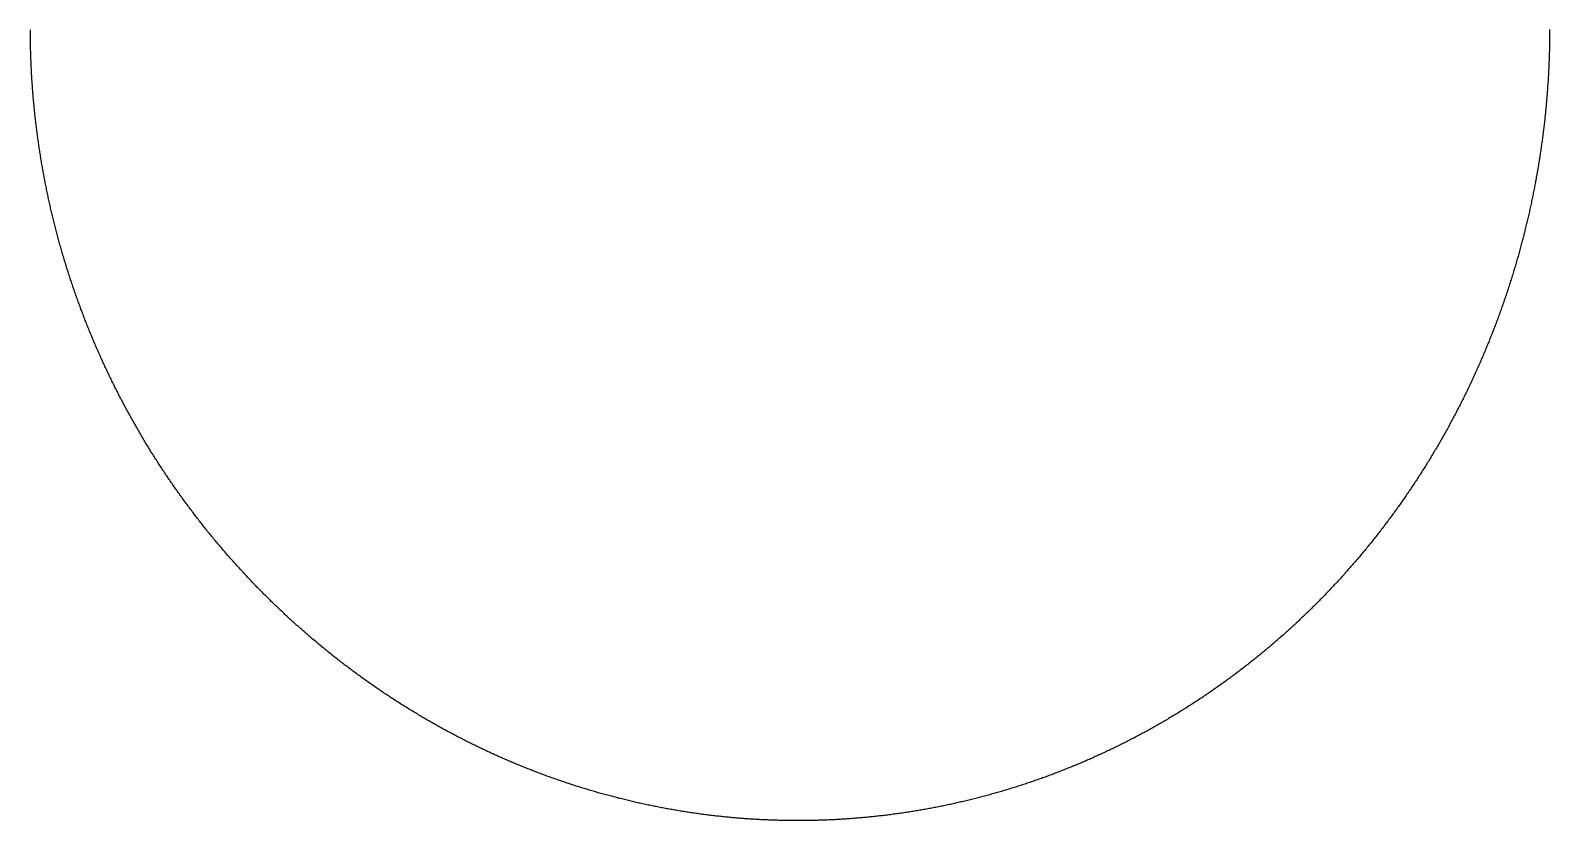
# Model space of a CAD drawing. Header units: metres. Extents: x -297 to 266, y -293 to 292.
# Drawn here: x -297 to 266, y -293 to 0 of the extents above; entities that cross this region are included whole.
import ezdxf

# ---------------------------------------------------------------- set-up
doc = ezdxf.new("R2010")
doc.units = ezdxf.units.M

msp = doc.modelspace()

# ---------------------------------------------------------------- linework, layer by layer
msp.add_lwpolyline([(266.34, -0.09), (266.34, -0.59), (266.34, -1.09), (266.34, -1.59), (266.33, -2.1), (266.33, -2.6), (266.33, -2.6), (266.33, -3.1), (266.32, -3.6), (266.32, -4.1), (266.31, -4.6), (266.3, -5.1), (266.29, -5.6), (266.28, -6.1), (266.27, -6.61), (266.26, -7.11), (266.25, -7.61), (266.24, -8.11), (266.23, -8.61), (266.21, -9.11), (266.2, -9.61), (266.18, -10.11), (266.16, -10.61), (266.15, -11.11), (266.13, -11.62), (266.11, -12.12), (266.09, -12.62), (266.07, -13.12), (266.05, -13.62), (266.02, -14.12), (266, -14.62), (265.97, -15.12), (265.95, -15.62), (265.92, -16.12), (265.9, -16.62), (265.87, -17.12), (265.84, -17.62), (265.81, -18.12), (265.78, -18.62), (265.75, -19.12), (265.72, -19.62), (265.69, -20.13), (265.65, -20.63), (265.62, -21.13), (265.59, -21.63), (265.55, -22.13), (265.51, -22.63), (265.48, -23.12), (265.44, -23.62), (265.4, -24.12), (265.36, -24.62), (265.32, -25.12), (265.28, -25.62), (265.24, -26.12), (265.19, -26.62), (265.15, -27.12), (265.1, -27.62), (265.06, -28.12), (265.01, -28.62), (264.97, -29.12), (264.92, -29.62), (264.87, -30.12), (264.82, -30.61), (264.77, -31.11), (264.72, -31.61), (264.67, -32.11), (264.61, -32.61), (264.56, -33.11), (264.51, -33.61), (264.45, -34.1), (264.4, -34.6), (264.34, -35.1), (264.28, -35.6), (264.22, -36.1), (264.17, -36.59), (264.11, -37.09), (264.05, -37.59), (263.98, -38.09), (263.92, -38.58), (263.86, -39.08), (263.79, -39.58), (263.73, -40.07), (263.66, -40.57), (263.6, -41.07), (263.53, -41.57), (263.46, -42.06), (263.39, -42.56), (263.33, -43.05), (263.25, -43.55), (263.18, -44.05), (263.11, -44.54), (263.04, -45.04), (262.97, -45.54), (262.89, -46.03), (262.82, -46.53), (262.74, -47.02), (262.66, -47.52), (262.59, -48.01), (262.51, -48.51), (262.43, -49), (262.35, -49.5), (262.27, -49.99), (262.19, -50.49), (262.1, -50.98), (262.02, -51.48), (261.94, -51.97), (261.85, -52.46), (261.77, -52.96), (261.68, -53.45), (261.59, -53.94), (261.51, -54.44), (261.42, -54.93), (261.33, -55.42), (261.24, -55.92), (261.15, -56.41), (261.06, -56.9), (260.96, -57.4), (260.87, -57.89), (260.77, -58.38), (260.68, -58.87), (260.58, -59.36), (260.49, -59.86), (260.39, -60.35), (260.29, -60.84), (260.19, -61.33), (260.09, -61.82), (259.99, -62.31), (259.89, -62.8), (259.79, -63.29), (259.69, -63.79), (259.58, -64.28), (259.48, -64.77), (259.37, -65.26), (259.27, -65.75), (259.16, -66.24), (259.05, -66.73), (258.94, -67.21), (258.83, -67.7), (258.72, -68.19), (258.61, -68.68), (258.5, -69.17), (258.39, -69.66), (258.28, -70.15), (258.16, -70.63), (258.05, -71.12), (257.93, -71.61), (257.81, -72.1), (257.7, -72.59), (257.58, -73.07), (257.46, -73.56), (257.34, -74.05), (257.22, -74.53), (257.1, -75.02), (256.98, -75.51), (256.85, -75.99), (256.73, -76.48), (256.61, -76.96), (256.48, -77.45), (256.36, -77.93), (256.23, -78.42), (256.1, -78.9), (255.97, -79.39), (255.84, -79.87), (255.71, -80.36), (255.58, -80.84), (255.45, -81.32), (255.32, -81.81), (255.19, -82.29), (255.05, -82.77), (254.92, -83.26), (254.78, -83.74), (254.65, -84.22), (254.51, -84.7), (254.37, -85.19), (254.23, -85.67), (254.1, -86.15), (253.96, -86.63), (253.81, -87.11), (253.67, -87.59), (253.53, -88.07), (253.39, -88.55), (253.24, -89.03), (253.1, -89.51), (252.95, -89.99), (252.81, -90.47), (252.66, -90.95), (252.51, -91.43), (252.36, -91.91), (252.21, -92.39), (252.06, -92.87), (251.91, -93.34), (251.76, -93.82), (251.61, -94.3), (251.46, -94.78), (251.3, -95.25), (251.15, -95.73), (250.99, -96.21), (250.83, -96.68), (250.68, -97.16), (250.52, -97.63), (250.36, -98.11), (250.2, -98.58), (250.04, -99.06), (249.88, -99.53), (249.72, -100.01), (249.56, -100.48), (249.39, -100.96), (249.23, -101.43), (249.06, -101.9), (248.9, -102.38), (248.73, -102.85), (248.56, -103.32), (248.4, -103.79), (248.23, -104.27), (248.06, -104.74), (247.89, -105.21), (247.72, -105.68), (247.54, -106.15), (247.37, -106.62), (247.2, -107.09), (247.02, -107.56), (246.85, -108.03), (246.67, -108.5), (246.5, -108.97), (246.32, -109.44), (246.14, -109.91), (245.96, -110.38), (245.78, -110.84), (245.6, -111.31), (245.42, -111.78), (245.24, -112.25), (245.06, -112.71), (244.87, -113.18), (244.69, -113.64), (244.5, -114.11), (244.32, -114.58), (244.13, -115.04), (243.95, -115.51), (243.76, -115.97), (243.57, -116.44), (243.38, -116.9), (243.19, -117.36), (243, -117.83), (242.81, -118.29), (242.61, -118.75), (242.42, -119.21), (242.23, -119.68), (242.03, -120.14), (241.84, -120.6), (241.64, -121.06), (241.44, -121.52), (241.24, -121.98), (241.04, -122.44), (240.85, -122.9), (240.65, -123.36), (240.44, -123.82), (240.24, -124.28), (240.04, -124.74), (239.84, -125.2), (239.63, -125.65), (239.43, -126.11), (239.22, -126.57), (239.02, -127.03), (238.81, -127.48), (238.6, -127.94), (238.39, -128.39), (238.18, -128.85), (237.97, -129.3), (237.76, -129.76), (237.55, -130.21), (237.34, -130.67), (237.13, -131.12), (236.91, -131.57), (236.7, -132.03), (236.48, -132.48), (236.27, -132.93), (236.05, -133.38), (235.83, -133.84), (235.61, -134.29), (235.39, -134.74), (235.17, -135.19), (234.95, -135.64), (234.73, -136.09), (234.51, -136.54), (234.29, -136.99), (234.06, -137.43), (233.84, -137.88), (233.61, -138.33), (233.39, -138.78), (233.16, -139.23), (232.93, -139.67), (232.7, -140.12), (232.48, -140.56), (232.25, -141.01), (232.02, -141.45), (231.78, -141.9), (231.55, -142.34), (231.32, -142.79), (231.09, -143.23), (230.85, -143.67), (230.62, -144.12), (230.38, -144.56), (230.15, -145), (229.91, -145.44), (229.67, -145.88), (229.43, -146.33), (229.19, -146.77), (228.95, -147.21), (228.71, -147.65), (228.47, -148.08), (228.23, -148.52), (227.99, -148.96), (227.74, -149.4), (227.5, -149.84), (227.25, -150.27), (227.01, -150.71), (226.76, -151.15), (226.51, -151.58), (226.26, -152.02), (226.01, -152.45), (225.77, -152.89), (225.51, -153.32), (225.26, -153.76), (225.01, -154.19), (224.76, -154.62), (224.51, -155.06), (224.25, -155.49), (224, -155.92), (223.74, -156.35), (223.49, -156.78), (223.23, -157.21), (222.97, -157.64), (222.71, -158.07), (222.45, -158.5), (222.19, -158.93), (221.93, -159.36), (221.67, -159.78), (221.41, -160.21), (221.15, -160.64), (220.88, -161.06), (220.62, -161.49), (220.35, -161.92), (220.09, -162.34), (219.82, -162.77), (219.55, -163.19), (219.29, -163.61), (219.02, -164.04), (218.75, -164.46), (218.48, -164.88), (218.21, -165.3), (217.94, -165.72), (217.66, -166.15), (217.39, -166.57), (217.12, -166.99), (216.84, -167.41), (216.57, -167.82), (216.29, -168.24), (216.02, -168.66), (215.74, -169.08), (215.46, -169.5), (215.18, -169.91), (214.9, -170.33), (214.62, -170.74), (214.34, -171.16), (214.06, -171.57), (213.78, -171.99), (213.49, -172.4), (213.21, -172.82), (212.93, -173.23), (212.64, -173.64), (212.36, -174.05), (212.07, -174.46), (211.78, -174.87), (211.49, -175.28), (211.21, -175.69), (210.92, -176.1), (210.63, -176.51), (210.34, -176.92), (210.04, -177.33), (209.75, -177.74), (209.46, -178.14), (209.17, -178.55), (208.87, -178.95), (208.58, -179.36), (208.28, -179.76), (207.98, -180.17), (207.69, -180.57), (207.39, -180.98), (207.09, -181.38), (206.79, -181.78), (206.49, -182.18), (206.19, -182.58), (205.89, -182.98), (205.59, -183.38), (205.29, -183.78), (204.98, -184.18), (204.68, -184.58), (204.37, -184.98), (204.07, -185.38), (203.76, -185.77), (203.46, -186.17), (203.15, -186.57), (202.84, -186.96), (202.53, -187.36), (202.22, -187.75), (201.91, -188.14), (201.6, -188.54), (201.29, -188.93), (200.98, -189.32), (200.66, -189.71), (200.35, -190.1), (200.04, -190.49), (199.72, -190.88), (199.41, -191.27), (199.09, -191.66), (198.77, -192.05), (198.45, -192.44), (198.14, -192.83), (197.82, -193.21), (197.5, -193.6), (197.18, -193.98), (196.86, -194.37), (196.53, -194.75), (196.21, -195.14), (195.89, -195.52), (195.56, -195.9), (195.24, -196.29), (194.92, -196.67), (194.59, -197.05), (194.26, -197.43), (193.94, -197.81), (193.61, -198.19), (193.28, -198.57), (192.95, -198.94), (192.62, -199.32), (192.29, -199.7), (191.96, -200.07), (191.63, -200.45), (191.3, -200.82), (190.96, -201.2), (190.63, -201.57), (190.29, -201.95), (189.96, -202.32), (189.62, -202.69), (189.29, -203.06), (188.95, -203.43), (188.61, -203.8), (188.27, -204.17), (187.93, -204.54), (187.6, -204.91), (187.26, -205.28), (186.91, -205.65), (186.57, -206.01), (186.23, -206.38), (185.89, -206.75), (185.54, -207.11), (185.2, -207.48), (184.85, -207.84), (184.51, -208.2), (184.16, -208.57), (183.82, -208.93), (183.47, -209.29), (183.12, -209.65), (182.77, -210.01), (182.42, -210.37), (182.07, -210.73), (181.72, -211.09), (181.37, -211.44), (181.02, -211.8), (180.67, -212.16), (180.31, -212.51), (179.96, -212.87), (179.61, -213.22), (179.25, -213.58), (178.9, -213.93), (178.54, -214.28), (178.18, -214.63), (177.83, -214.99), (177.47, -215.34), (177.11, -215.69), (176.75, -216.04), (176.39, -216.38), (176.03, -216.73), (175.67, -217.08), (175.31, -217.43), (174.94, -217.77), (174.58, -218.12), (174.22, -218.46), (173.85, -218.81), (173.49, -219.15), (173.12, -219.49), (172.75, -219.84), (172.39, -220.18), (172.02, -220.52), (171.65, -220.86), (171.28, -221.2), (170.91, -221.54), (170.55, -221.88), (170.17, -222.21), (169.8, -222.55), (169.43, -222.89), (169.06, -223.22), (168.69, -223.56), (168.31, -223.89), (167.94, -224.23), (167.56, -224.56), (167.19, -224.89), (166.81, -225.22), (166.44, -225.55), (166.06, -225.88), (165.68, -226.21), (165.3, -226.54), (164.93, -226.87), (164.55, -227.2), (164.17, -227.53), (163.79, -227.85), (163.4, -228.18), (163.02, -228.5), (162.64, -228.83), (162.26, -229.15), (161.87, -229.47), (161.49, -229.79), (161.11, -230.12), (160.72, -230.44), (160.33, -230.76), (159.95, -231.08), (159.56, -231.39), (159.17, -231.71), (158.79, -232.03), (158.4, -232.35), (158.01, -232.66), (157.62, -232.98), (157.23, -233.29), (156.84, -233.61), (156.45, -233.92), (156.05, -234.23), (155.66, -234.54), (155.27, -234.85), (154.87, -235.16), (154.48, -235.47), (154.09, -235.78), (153.69, -236.09), (153.29, -236.4), (152.9, -236.7), (152.5, -237.01), (152.1, -237.31), (151.7, -237.62), (151.31, -237.92), (150.91, -238.23), (150.51, -238.53), (150.11, -238.83), (149.71, -239.13), (149.3, -239.43), (148.9, -239.73), (148.5, -240.03), (148.1, -240.33), (147.69, -240.62), (147.29, -240.92), (146.88, -241.22), (146.48, -241.51), (146.07, -241.81), (145.67, -242.1), (145.26, -242.39), (144.85, -242.68), (144.44, -242.97), (144.04, -243.27), (143.63, -243.56), (143.22, -243.84), (142.81, -244.13), (142.4, -244.42), (141.99, -244.71), (141.57, -244.99), (141.16, -245.28), (140.75, -245.56), (140.34, -245.85), (139.92, -246.13), (139.51, -246.41), (139.09, -246.69), (138.68, -246.97), (138.26, -247.25), (137.85, -247.53), (137.43, -247.81), (137.01, -248.09), (136.59, -248.37), (136.18, -248.64), (135.76, -248.92), (135.34, -249.19), (134.92, -249.47), (134.5, -249.74), (134.08, -250.01), (133.66, -250.28), (133.23, -250.56), (132.81, -250.83), (132.39, -251.09), (131.97, -251.36), (131.54, -251.63), (131.12, -251.9), (130.69, -252.16), (130.27, -252.43), (129.84, -252.69), (129.42, -252.96), (128.99, -253.22), (128.56, -253.48), (128.14, -253.75), (127.71, -254.01), (127.28, -254.27), (126.85, -254.53), (126.42, -254.78), (125.99, -255.04), (125.56, -255.3), (125.13, -255.55), (124.7, -255.81), (124.27, -256.06), (123.83, -256.32), (123.4, -256.57), (122.97, -256.82), (122.53, -257.07), (122.1, -257.32), (121.67, -257.57), (121.23, -257.82), (120.8, -258.07), (120.36, -258.32), (119.92, -258.56), (119.49, -258.81), (119.05, -259.06), (118.61, -259.3), (118.17, -259.54), (117.73, -259.79), (117.29, -260.03), (116.86, -260.27), (116.41, -260.51), (115.97, -260.75), (115.53, -260.99), (115.09, -261.22), (114.65, -261.46), (114.21, -261.7), (113.77, -261.93), (113.32, -262.17), (112.88, -262.4), (112.44, -262.63), (111.99, -262.86), (111.55, -263.09), (111.1, -263.32), (110.66, -263.55), (110.21, -263.78), (109.76, -264.01), (109.32, -264.24), (108.87, -264.46), (108.42, -264.69), (107.97, -264.91), (107.52, -265.14), (107.08, -265.36), (106.63, -265.58), (106.18, -265.8), (105.73, -266.02), (105.28, -266.24), (104.82, -266.46), (104.37, -266.68), (103.92, -266.9), (103.47, -267.11), (103.02, -267.33), (102.56, -267.54), (102.11, -267.76), (101.66, -267.97), (101.2, -268.18), (100.75, -268.39), (100.29, -268.6), (99.84, -268.81), (99.38, -269.02), (98.93, -269.23), (98.47, -269.44), (98.01, -269.64), (97.55, -269.85), (97.1, -270.05), (96.64, -270.26), (96.18, -270.46), (95.72, -270.66), (95.26, -270.86), (94.8, -271.06), (94.34, -271.26), (93.88, -271.46), (93.42, -271.66), (92.96, -271.85), (92.5, -272.05), (92.04, -272.24), (91.58, -272.44), (91.11, -272.63), (90.65, -272.82), (90.19, -273.02), (89.72, -273.21), (89.26, -273.4), (88.8, -273.59), (88.33, -273.77), (87.87, -273.96), (87.4, -274.15), (86.94, -274.33), (86.47, -274.52), (86, -274.7), (85.54, -274.88), (85.07, -275.07), (84.6, -275.25), (84.13, -275.43), (83.67, -275.61), (83.2, -275.79), (82.73, -275.96), (82.26, -276.14), (81.79, -276.32), (81.32, -276.49), (80.85, -276.67), (80.38, -276.84), (79.91, -277.01), (79.44, -277.18), (78.97, -277.36), (78.5, -277.53), (78.03, -277.69), (77.55, -277.86), (77.08, -278.03), (76.61, -278.2), (76.14, -278.36), (75.66, -278.53), (75.19, -278.69), (74.71, -278.85), (74.24, -279.02), (73.77, -279.18), (73.29, -279.34), (72.81, -279.5), (72.34, -279.65), (71.86, -279.81), (71.39, -279.97), (70.91, -280.12), (70.43, -280.28), (69.96, -280.43), (69.48, -280.59), (69, -280.74), (68.52, -280.89), (68.05, -281.04), (67.57, -281.19), (67.09, -281.34), (66.61, -281.49), (66.13, -281.63), (65.65, -281.78), (65.17, -281.93), (64.69, -282.07), (64.21, -282.21), (63.73, -282.36), (63.25, -282.5), (62.77, -282.64), (62.29, -282.78), (61.81, -282.92), (61.32, -283.05), (60.84, -283.19), (60.36, -283.33), (59.88, -283.46), (59.39, -283.6), (58.91, -283.73), (58.43, -283.86), (57.94, -283.99), (57.46, -284.13), (56.98, -284.26), (56.49, -284.38), (56.01, -284.51), (55.52, -284.64), (55.04, -284.77), (54.55, -284.89), (54.07, -285.02), (53.58, -285.14), (53.1, -285.26), (52.61, -285.38), (52.12, -285.5), (51.64, -285.62), (51.15, -285.74), (50.66, -285.86), (50.17, -285.98), (49.69, -286.09), (49.2, -286.21), (48.71, -286.32), (48.22, -286.44), (47.73, -286.55), (47.25, -286.66), (46.76, -286.77), (46.27, -286.88), (45.78, -286.99), (45.29, -287.1), (44.8, -287.21), (44.31, -287.31), (43.82, -287.42), (43.33, -287.52), (42.84, -287.63), (42.35, -287.73), (41.86, -287.83), (41.37, -287.93), (40.88, -288.03), (40.38, -288.13), (39.89, -288.23), (39.4, -288.32), (38.91, -288.42), (38.42, -288.52), (37.92, -288.61), (37.43, -288.7), (36.94, -288.8), (36.45, -288.89), (35.95, -288.98), (35.46, -289.07), (34.97, -289.16), (34.47, -289.24), (33.98, -289.33), (33.49, -289.42), (32.99, -289.5), (32.5, -289.59), (32, -289.67), (31.51, -289.75), (31.01, -289.83), (30.52, -289.91), (30.03, -289.99), (29.53, -290.07), (29.03, -290.15), (28.54, -290.23), (28.04, -290.3), (27.55, -290.38), (27.05, -290.45), (26.56, -290.52), (26.06, -290.6), (25.56, -290.67), (25.07, -290.74), (24.57, -290.81), (24.08, -290.87), (23.58, -290.94), (23.08, -291.01), (22.59, -291.07), (22.09, -291.14), (21.59, -291.2), (21.09, -291.27), (20.6, -291.33), (20.1, -291.39), (19.6, -291.45), (19.1, -291.51), (18.61, -291.57), (18.11, -291.62), (17.61, -291.68), (17.11, -291.73), (16.61, -291.79), (16.11, -291.84), (15.62, -291.89), (15.12, -291.95), (14.62, -292), (14.12, -292.05), (13.62, -292.1), (13.12, -292.14), (12.62, -292.19), (12.12, -292.24), (11.63, -292.28), (11.13, -292.33), (10.63, -292.37), (10.13, -292.41), (9.63, -292.45), (9.13, -292.49), (8.63, -292.53), (8.13, -292.57), (7.63, -292.61), (7.13, -292.65), (6.63, -292.68), (6.13, -292.72), (5.63, -292.75), (5.13, -292.78), (4.63, -292.81), (4.13, -292.85), (3.63, -292.88), (3.13, -292.9), (2.63, -292.93), (2.13, -292.96), (1.63, -292.99), (1.13, -293.01), (0.62, -293.04), (0.12, -293.06), (-0.38, -293.08), (-0.88, -293.1), (-1.38, -293.12), (-1.88, -293.14), (-2.38, -293.16), (-2.88, -293.18), (-3.38, -293.2), (-3.88, -293.21), (-4.38, -293.23), (-4.88, -293.24), (-5.39, -293.26), (-5.89, -293.27), (-6.39, -293.28), (-6.89, -293.29), (-7.39, -293.3), (-7.89, -293.31), (-8.39, -293.32), (-8.89, -293.32), (-9.4, -293.33), (-9.9, -293.33), (-10.4, -293.34), (-10.9, -293.34), (-11.4, -293.34), (-11.9, -293.34), (-12.4, -293.34), (-12.9, -293.34), (-13.4, -293.34), (-13.91, -293.34), (-14.41, -293.34), (-14.91, -293.33), (-15.41, -293.33), (-15.91, -293.32), (-16.41, -293.31), (-16.91, -293.3), (-17.41, -293.29), (-17.92, -293.28), (-18.42, -293.27), (-18.92, -293.26), (-19.42, -293.25), (-19.92, -293.23), (-20.42, -293.22), (-20.92, -293.2), (-21.42, -293.19), (-21.92, -293.17), (-22.42, -293.15), (-22.93, -293.13), (-23.43, -293.11), (-23.93, -293.09), (-24.43, -293.07), (-24.93, -293.04), (-25.43, -293.02), (-25.93, -292.99), (-26.43, -292.97), (-26.93, -292.94), (-27.43, -292.91), (-27.93, -292.88), (-28.43, -292.85), (-28.93, -292.82), (-29.43, -292.79), (-29.93, -292.76), (-30.43, -292.72), (-30.93, -292.69), (-31.43, -292.65), (-31.93, -292.62), (-32.43, -292.58), (-32.93, -292.54), (-33.43, -292.5), (-33.93, -292.46), (-34.43, -292.42), (-34.93, -292.38), (-35.43, -292.34), (-35.93, -292.29), (-36.43, -292.25), (-36.93, -292.2), (-37.43, -292.16), (-37.93, -292.11), (-38.42, -292.06), (-38.92, -292.01), (-39.42, -291.96), (-39.92, -291.91), (-40.42, -291.86), (-40.92, -291.8), (-41.42, -291.75), (-41.91, -291.7), (-42.41, -291.64), (-42.91, -291.58), (-43.41, -291.53), (-43.91, -291.47), (-44.4, -291.41), (-44.9, -291.35), (-45.4, -291.28), (-45.9, -291.22), (-46.39, -291.16), (-46.89, -291.09), (-47.39, -291.03), (-47.88, -290.96), (-48.38, -290.9), (-48.88, -290.83), (-49.37, -290.76), (-49.87, -290.69), (-50.37, -290.62), (-50.86, -290.55), (-51.36, -290.48), (-51.85, -290.4), (-52.35, -290.33), (-52.85, -290.25), (-53.34, -290.18), (-53.84, -290.1), (-54.33, -290.02), (-54.83, -289.94), (-55.32, -289.86), (-55.82, -289.78), (-56.31, -289.7), (-56.8, -289.62), (-57.3, -289.53), (-57.79, -289.45), (-58.29, -289.36), (-58.78, -289.28), (-59.27, -289.19), (-59.77, -289.1), (-60.26, -289.01), (-60.75, -288.92), (-61.25, -288.83), (-61.74, -288.74), (-62.23, -288.65), (-62.72, -288.55), (-63.22, -288.46), (-63.71, -288.36), (-64.2, -288.27), (-64.69, -288.17), (-65.18, -288.07), (-65.68, -287.97), (-66.17, -287.87), (-66.66, -287.77), (-67.15, -287.67), (-67.64, -287.57), (-68.13, -287.46), (-68.62, -287.36), (-69.11, -287.25), (-69.6, -287.15), (-70.09, -287.04), (-70.58, -286.93), (-71.07, -286.82), (-71.56, -286.71), (-72.05, -286.6), (-72.53, -286.49), (-73.02, -286.38), (-73.51, -286.26), (-74, -286.15), (-74.49, -286.03), (-74.97, -285.92), (-75.46, -285.8), (-75.95, -285.68), (-76.44, -285.56), (-76.92, -285.44), (-77.41, -285.32), (-77.89, -285.2), (-78.38, -285.08), (-78.87, -284.96), (-79.35, -284.83), (-79.84, -284.71), (-80.32, -284.58), (-80.81, -284.45), (-81.29, -284.33), (-81.78, -284.2), (-82.26, -284.07), (-82.74, -283.94), (-83.23, -283.81), (-83.71, -283.67), (-84.19, -283.54), (-84.68, -283.41), (-85.16, -283.27), (-85.64, -283.13), (-86.13, -283), (-86.61, -282.86), (-87.09, -282.72), (-87.57, -282.58), (-88.05, -282.44), (-88.53, -282.3), (-89.01, -282.16), (-89.49, -282.02), (-89.97, -281.87), (-90.45, -281.73), (-90.93, -281.58), (-91.41, -281.44), (-91.89, -281.29), (-92.37, -281.14), (-92.85, -280.99), (-93.33, -280.84), (-93.81, -280.69), (-94.28, -280.54), (-94.76, -280.39), (-95.24, -280.23), (-95.71, -280.08), (-96.19, -279.92), (-96.67, -279.77), (-97.14, -279.61), (-97.62, -279.45), (-98.09, -279.29), (-98.57, -279.13), (-99.04, -278.97), (-99.52, -278.81), (-99.99, -278.65), (-100.47, -278.49), (-100.94, -278.32), (-101.41, -278.16), (-101.89, -277.99), (-102.36, -277.83), (-102.83, -277.66), (-103.31, -277.49), (-103.78, -277.32), (-104.25, -277.15), (-104.72, -276.98), (-105.19, -276.81), (-105.66, -276.64), (-106.13, -276.46), (-106.6, -276.29), (-107.07, -276.11), (-107.54, -275.94), (-108.01, -275.76), (-108.48, -275.58), (-108.95, -275.41), (-109.41, -275.23), (-109.88, -275.05), (-110.35, -274.87), (-110.82, -274.68), (-111.28, -274.5), (-111.75, -274.32), (-112.22, -274.13), (-112.68, -273.95), (-113.15, -273.76), (-113.61, -273.58), (-114.08, -273.39), (-114.54, -273.2), (-115.01, -273.01), (-115.47, -272.82), (-115.93, -272.63), (-116.4, -272.44), (-116.86, -272.24), (-117.32, -272.05), (-117.78, -271.86), (-118.25, -271.66), (-118.71, -271.47), (-119.17, -271.27), (-119.63, -271.07), (-120.09, -270.87), (-120.55, -270.67), (-121.01, -270.47), (-121.47, -270.27), (-121.93, -270.07), (-122.38, -269.87), (-122.84, -269.66), (-123.3, -269.46), (-123.76, -269.25), (-124.21, -269.05), (-124.67, -268.84), (-125.13, -268.63), (-125.58, -268.43), (-126.04, -268.22), (-126.49, -268.01), (-126.95, -267.8), (-127.4, -267.58), (-127.86, -267.37), (-128.31, -267.16), (-128.76, -266.94), (-129.22, -266.73), (-129.67, -266.51), (-130.12, -266.3), (-130.57, -266.08), (-131.02, -265.86), (-131.47, -265.64), (-131.92, -265.42), (-132.37, -265.2), (-132.82, -264.98), (-133.27, -264.76), (-133.72, -264.54), (-134.17, -264.31), (-134.62, -264.09), (-135.07, -263.86), (-135.51, -263.64), (-135.96, -263.41), (-136.41, -263.18), (-136.85, -262.95), (-137.3, -262.72), (-137.74, -262.49), (-138.19, -262.26), (-138.63, -262.03), (-139.08, -261.8), (-139.52, -261.56), (-139.97, -261.33), (-140.41, -261.1), (-140.85, -260.86), (-141.29, -260.62), (-141.73, -260.39), (-142.18, -260.15), (-142.62, -259.91), (-143.06, -259.67), (-143.5, -259.43), (-143.94, -259.19), (-144.37, -258.95), (-144.81, -258.7), (-145.25, -258.46), (-145.69, -258.22), (-146.13, -257.97), (-146.56, -257.73), (-147, -257.48), (-147.44, -257.23), (-147.87, -256.98), (-148.31, -256.74), (-148.74, -256.49), (-149.18, -256.24), (-149.61, -255.99), (-150.04, -255.73), (-150.48, -255.48), (-150.91, -255.23), (-151.34, -254.97), (-151.77, -254.72), (-152.2, -254.46), (-152.63, -254.21), (-153.06, -253.95), (-153.49, -253.69), (-153.92, -253.43), (-154.35, -253.17), (-154.78, -252.91), (-155.21, -252.65), (-155.64, -252.39), (-156.06, -252.13), (-156.49, -251.87), (-156.92, -251.6), (-157.34, -251.34), (-157.77, -251.07), (-158.19, -250.81), (-158.62, -250.54), (-159.04, -250.27), (-159.46, -250), (-159.89, -249.73), (-160.31, -249.46), (-160.73, -249.19), (-161.15, -248.92), (-161.57, -248.65), (-161.99, -248.38), (-162.41, -248.1), (-162.83, -247.83), (-163.25, -247.55), (-163.67, -247.28), (-164.09, -247), (-164.51, -246.73), (-164.92, -246.45), (-165.34, -246.17), (-165.76, -245.89), (-166.17, -245.61), (-166.59, -245.33), (-167, -245.05), (-167.42, -244.77), (-167.83, -244.48), (-168.24, -244.2), (-168.66, -243.92), (-169.07, -243.63), (-169.48, -243.34), (-169.89, -243.06), (-170.3, -242.77), (-170.71, -242.48), (-171.12, -242.2), (-171.53, -241.91), (-171.94, -241.62), (-172.35, -241.33), (-172.76, -241.03), (-173.17, -240.74), (-173.57, -240.45), (-173.98, -240.16), (-174.38, -239.86), (-174.79, -239.57), (-175.19, -239.27), (-175.6, -238.98), (-176, -238.68), (-176.41, -238.38), (-176.81, -238.08), (-177.21, -237.78), (-177.61, -237.48), (-178.01, -237.18), (-178.41, -236.88), (-178.82, -236.58), (-179.21, -236.28), (-179.61, -235.98), (-180.01, -235.67), (-180.41, -235.37), (-180.81, -235.06), (-181.21, -234.76), (-181.6, -234.45), (-182, -234.14), (-182.39, -233.83), (-182.79, -233.53), (-183.18, -233.22), (-183.58, -232.91), (-183.97, -232.6), (-184.36, -232.29), (-184.76, -231.97), (-185.15, -231.66), (-185.54, -231.35), (-185.93, -231.03), (-186.32, -230.72), (-186.71, -230.4), (-187.1, -230.09), (-187.49, -229.77), (-187.88, -229.45), (-188.26, -229.14), (-188.65, -228.82), (-189.04, -228.5), (-189.42, -228.18), (-189.81, -227.86), (-190.19, -227.54), (-190.58, -227.22), (-190.96, -226.89), (-191.35, -226.57), (-191.73, -226.25), (-192.11, -225.92), (-192.49, -225.6), (-192.87, -225.27), (-193.25, -224.95), (-193.63, -224.62), (-194.01, -224.29), (-194.39, -223.96), (-194.77, -223.63), (-195.15, -223.3), (-195.52, -222.97), (-195.9, -222.64), (-196.28, -222.31), (-196.65, -221.98), (-197.03, -221.65), (-197.4, -221.31), (-197.78, -220.98), (-198.15, -220.65), (-198.52, -220.31), (-198.89, -219.97), (-199.26, -219.64), (-199.64, -219.3), (-200.01, -218.96), (-200.38, -218.63), (-200.74, -218.29), (-201.11, -217.95), (-201.48, -217.61), (-201.85, -217.27), (-202.22, -216.92), (-202.58, -216.58), (-202.95, -216.24), (-203.31, -215.9), (-203.68, -215.55), (-204.04, -215.21), (-204.41, -214.86), (-204.77, -214.52), (-205.13, -214.17), (-205.49, -213.82), (-205.85, -213.48), (-206.21, -213.13), (-206.57, -212.78), (-206.93, -212.43), (-207.29, -212.08), (-207.65, -211.73), (-208.01, -211.38), (-208.36, -211.03), (-208.72, -210.67), (-209.08, -210.32), (-209.43, -209.97), (-209.79, -209.61), (-210.14, -209.26), (-210.49, -208.9), (-210.85, -208.55), (-211.2, -208.19), (-211.55, -207.83), (-211.9, -207.47), (-212.25, -207.12), (-212.6, -206.76), (-212.95, -206.4), (-213.3, -206.04), (-213.65, -205.68), (-213.99, -205.31), (-214.34, -204.95), (-214.69, -204.59), (-215.03, -204.23), (-215.38, -203.86), (-215.72, -203.5), (-216.07, -203.13), (-216.41, -202.77), (-216.75, -202.4), (-217.09, -202.04), (-217.43, -201.67), (-217.77, -201.3), (-218.11, -200.93), (-218.45, -200.56), (-218.79, -200.19), (-219.13, -199.82), (-219.47, -199.45), (-219.8, -199.08), (-220.14, -198.71), (-220.48, -198.34), (-220.81, -197.96), (-221.15, -197.59), (-221.48, -197.22), (-221.81, -196.84), (-222.14, -196.47), (-222.48, -196.09), (-222.81, -195.72), (-223.14, -195.34), (-223.47, -194.96), (-223.8, -194.58), (-224.13, -194.2), (-224.45, -193.83), (-224.78, -193.45), (-225.11, -193.07), (-225.43, -192.68), (-225.76, -192.3), (-226.08, -191.92), (-226.41, -191.54), (-226.73, -191.16), (-227.05, -190.77), (-227.38, -190.39), (-227.7, -190), (-228.02, -189.62), (-228.34, -189.23), (-228.66, -188.85), (-228.98, -188.46), (-229.29, -188.07), (-229.61, -187.69), (-229.93, -187.3), (-230.24, -186.91), (-230.56, -186.52), (-230.88, -186.13), (-231.19, -185.74), (-231.5, -185.35), (-231.82, -184.96), (-232.13, -184.56), (-232.44, -184.17), (-232.75, -183.78), (-233.06, -183.38), (-233.37, -182.99), (-233.68, -182.6), (-233.99, -182.2), (-234.3, -181.8), (-234.6, -181.41), (-234.91, -181.01), (-235.21, -180.61), (-235.52, -180.22), (-235.82, -179.82), (-236.13, -179.42), (-236.43, -179.02), (-236.73, -178.62), (-237.03, -178.22), (-237.34, -177.82), (-237.64, -177.42), (-237.93, -177.02), (-238.23, -176.61), (-238.53, -176.21), (-238.83, -175.81), (-239.13, -175.4), (-239.42, -175), (-239.72, -174.59), (-240.01, -174.19), (-240.31, -173.78), (-240.6, -173.38), (-240.89, -172.97), (-241.18, -172.56), (-241.48, -172.15), (-241.77, -171.75), (-242.06, -171.34), (-242.35, -170.93), (-242.63, -170.52), (-242.92, -170.11), (-243.21, -169.7), (-243.5, -169.28), (-243.78, -168.87), (-244.07, -168.46), (-244.35, -168.05), (-244.63, -167.63), (-244.92, -167.22), (-245.2, -166.81), (-245.48, -166.39), (-245.76, -165.98), (-246.04, -165.56), (-246.32, -165.15), (-246.6, -164.73), (-246.88, -164.31), (-247.16, -163.89), (-247.43, -163.48), (-247.71, -163.06), (-247.98, -162.64), (-248.26, -162.22), (-248.53, -161.8), (-248.81, -161.38), (-249.08, -160.96), (-249.35, -160.54), (-249.62, -160.12), (-249.89, -159.69), (-250.16, -159.27), (-250.43, -158.85), (-250.7, -158.42), (-250.96, -158), (-251.23, -157.58), (-251.5, -157.15), (-251.76, -156.73), (-252.03, -156.3), (-252.29, -155.87), (-252.55, -155.45), (-252.82, -155.02), (-253.08, -154.59), (-253.34, -154.17), (-253.6, -153.74), (-253.86, -153.31), (-254.12, -152.88), (-254.38, -152.45), (-254.63, -152.02), (-254.89, -151.59), (-255.15, -151.16), (-255.4, -150.73), (-255.65, -150.29), (-255.91, -149.86), (-256.16, -149.43), (-256.41, -149), (-256.66, -148.56), (-256.92, -148.13), (-257.17, -147.69), (-257.41, -147.26), (-257.66, -146.82), (-257.91, -146.39), (-258.16, -145.95), (-258.4, -145.51), (-258.65, -145.08), (-258.89, -144.64), (-259.14, -144.2), (-259.38, -143.76), (-259.62, -143.33), (-259.87, -142.89), (-260.11, -142.45), (-260.35, -142.01), (-260.59, -141.57), (-260.83, -141.13), (-261.06, -140.69), (-261.3, -140.24), (-261.54, -139.8), (-261.77, -139.36), (-262.01, -138.92), (-262.24, -138.47), (-262.48, -138.03), (-262.71, -137.59), (-262.94, -137.14), (-263.17, -136.7), (-263.41, -136.25), (-263.64, -135.81), (-263.86, -135.36), (-264.09, -134.92), (-264.32, -134.47), (-264.55, -134.02), (-264.77, -133.58), (-265, -133.13), (-265.22, -132.68), (-265.45, -132.23), (-265.67, -131.78), (-265.89, -131.33), (-266.11, -130.88), (-266.34, -130.43), (-266.56, -129.98), (-266.77, -129.53), (-266.99, -129.08), (-267.21, -128.63), (-267.43, -128.18), (-267.64, -127.73), (-267.86, -127.27), (-268.07, -126.82), (-268.29, -126.37), (-268.5, -125.91), (-268.71, -125.46), (-268.93, -125.01), (-269.14, -124.55), (-269.35, -124.1), (-269.56, -123.64), (-269.76, -123.18), (-269.97, -122.73), (-270.18, -122.27), (-270.39, -121.82), (-270.59, -121.36), (-270.8, -120.9), (-271, -120.44), (-271.2, -119.98), (-271.41, -119.53), (-271.61, -119.07), (-271.81, -118.61), (-272.01, -118.15), (-272.21, -117.69), (-272.41, -117.23), (-272.6, -116.77), (-272.8, -116.31), (-273, -115.85), (-273.19, -115.38), (-273.39, -114.92), (-273.58, -114.46), (-273.77, -114), (-273.97, -113.53), (-274.16, -113.07), (-274.35, -112.61), (-274.54, -112.14), (-274.73, -111.68), (-274.92, -111.21), (-275.1, -110.75), (-275.29, -110.29), (-275.48, -109.82), (-275.66, -109.35), (-275.85, -108.89), (-276.03, -108.42), (-276.21, -107.95), (-276.39, -107.49), (-276.58, -107.02), (-276.76, -106.55), (-276.94, -106.08), (-277.11, -105.62), (-277.29, -105.15), (-277.47, -104.68), (-277.65, -104.21), (-277.82, -103.74), (-278, -103.27), (-278.17, -102.8), (-278.34, -102.33), (-278.52, -101.86), (-278.69, -101.39), (-278.86, -100.92), (-279.03, -100.45), (-279.2, -99.97), (-279.37, -99.5), (-279.54, -99.03), (-279.7, -98.56), (-279.87, -98.09), (-280.03, -97.61), (-280.2, -97.14), (-280.36, -96.66), (-280.53, -96.19), (-280.69, -95.72), (-280.85, -95.24), (-281.01, -94.77), (-281.17, -94.29), (-281.33, -93.82), (-281.49, -93.34), (-281.64, -92.87), (-281.8, -92.39), (-281.96, -91.91), (-282.11, -91.44), (-282.27, -90.96), (-282.42, -90.48), (-282.57, -90), (-282.72, -89.53), (-282.87, -89.05), (-283.02, -88.57), (-283.17, -88.09), (-283.32, -87.61), (-283.47, -87.13), (-283.62, -86.66), (-283.76, -86.18), (-283.91, -85.7), (-284.05, -85.22), (-284.2, -84.74), (-284.34, -84.26), (-284.48, -83.77), (-284.62, -83.29), (-284.76, -82.81), (-284.9, -82.33), (-285.04, -81.85), (-285.18, -81.37), (-285.32, -80.89), (-285.45, -80.4), (-285.59, -79.92), (-285.72, -79.44), (-285.86, -78.95), (-285.99, -78.47), (-286.12, -77.99), (-286.25, -77.5), (-286.38, -77.02), (-286.51, -76.54), (-286.64, -76.05), (-286.77, -75.57), (-286.9, -75.08), (-287.02, -74.6), (-287.15, -74.11), (-287.27, -73.63), (-287.4, -73.14), (-287.52, -72.66), (-287.64, -72.17), (-287.77, -71.68), (-287.89, -71.2), (-288.01, -70.71), (-288.13, -70.22), (-288.24, -69.74), (-288.36, -69.25), (-288.48, -68.76), (-288.59, -68.27), (-288.71, -67.79), (-288.82, -67.3), (-288.94, -66.81), (-289.05, -66.32), (-289.16, -65.83), (-289.27, -65.34), (-289.38, -64.85), (-289.49, -64.37), (-289.6, -63.88), (-289.71, -63.39), (-289.81, -62.9), (-289.92, -62.41), (-290.02, -61.92), (-290.13, -61.43), (-290.23, -60.94), (-290.33, -60.45), (-290.44, -59.95), (-290.54, -59.46), (-290.64, -58.97), (-290.74, -58.48), (-290.83, -57.99), (-290.93, -57.5), (-291.03, -57.01), (-291.12, -56.51), (-291.22, -56.02), (-291.31, -55.53), (-291.41, -55.04), (-291.5, -54.54), (-291.59, -54.05), (-291.68, -53.56), (-291.77, -53.07), (-291.86, -52.57), (-291.95, -52.08), (-292.04, -51.59), (-292.12, -51.09), (-292.21, -50.6), (-292.3, -50.1), (-292.38, -49.61), (-292.46, -49.12), (-292.55, -48.62), (-292.63, -48.13), (-292.71, -47.63), (-292.79, -47.14), (-292.87, -46.64), (-292.95, -46.15), (-293.02, -45.65), (-293.1, -45.16), (-293.18, -44.66), (-293.25, -44.17), (-293.33, -43.67), (-293.4, -43.17), (-293.47, -42.68), (-293.54, -42.18), (-293.61, -41.69), (-293.68, -41.19), (-293.75, -40.69), (-293.82, -40.2), (-293.89, -39.7), (-293.96, -39.2), (-294.02, -38.71), (-294.09, -38.21), (-294.15, -37.71), (-294.21, -37.22), (-294.28, -36.72), (-294.34, -36.22), (-294.4, -35.72), (-294.46, -35.23), (-294.52, -34.73), (-294.58, -34.23), (-294.63, -33.73), (-294.69, -33.23), (-294.75, -32.74), (-294.8, -32.24), (-294.86, -31.74), (-294.91, -31.24), (-294.96, -30.74), (-295.01, -30.24), (-295.06, -29.75), (-295.11, -29.25), (-295.16, -28.75), (-295.21, -28.25), (-295.26, -27.75), (-295.3, -27.25), (-295.35, -26.75), (-295.4, -26.25), (-295.44, -25.75), (-295.48, -25.25), (-295.52, -24.75), (-295.57, -24.25), (-295.61, -23.76), (-295.65, -23.26), (-295.68, -22.76), (-295.72, -22.26), (-295.76, -21.76), (-295.8, -21.26), (-295.83, -20.76), (-295.87, -20.26), (-295.9, -19.76), (-295.93, -19.26), (-295.97, -18.76), (-296, -18.26), (-296.03, -17.76), (-296.06, -17.26), (-296.09, -16.75), (-296.11, -16.25), (-296.14, -15.75), (-296.17, -15.25), (-296.19, -14.75), (-296.22, -14.25), (-296.24, -13.75), (-296.26, -13.25), (-296.29, -12.75), (-296.31, -12.25), (-296.33, -11.75), (-296.35, -11.25), (-296.36, -10.75), (-296.38, -10.25), (-296.4, -9.74), (-296.42, -9.24), (-296.43, -8.74), (-296.44, -8.24), (-296.46, -7.74), (-296.47, -7.24), (-296.48, -6.74), (-296.49, -6.24), (-296.5, -5.74), (-296.51, -5.24), (-296.52, -4.73), (-296.53, -4.23), (-296.54, -3.73), (-296.54, -3.23), (-296.55, -2.73), (-296.55, -2.23), (-296.55, -1.73), (-296.56, -1.23), (-296.56, -0.72), (-296.56, -0.22)])

doc.saveas('drawing.dxf')
